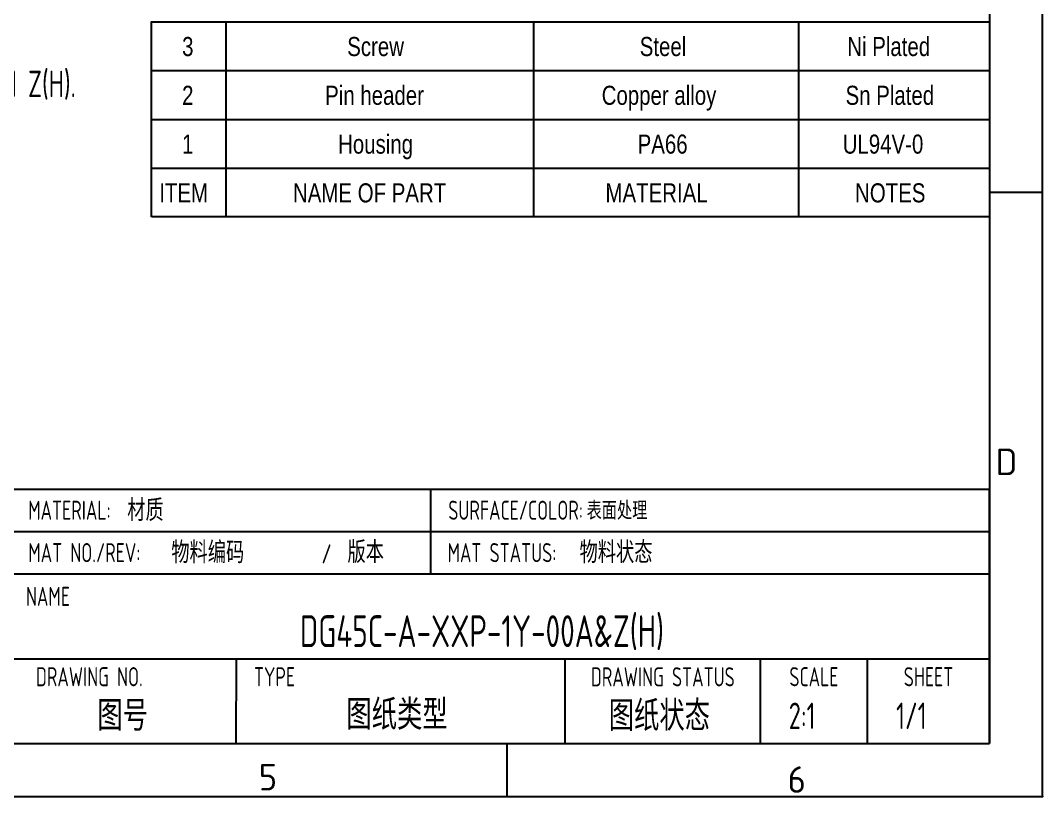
# Model space of a CAD drawing. Header units: millimetres. Extents: x 6 to 292, y 5 to 204.
# Drawn here: x 195.7 to 292, y 5 to 78.2 of the extents above; entities that cross this region are included whole.
import ezdxf
from ezdxf.entities.mleader import LeaderData, LeaderLine
from ezdxf.enums import TextEntityAlignment as Align
from ezdxf.math import Vec2, Vec3

# ---------------------------------------------------------------- set-up
doc = ezdxf.new("R2010")
doc.units = ezdxf.units.MM
for name, color, linetype in [('Default', 7, 'Continuous'), ('TEXT', 7, 'Continuous'), ('图框', 7, 'Continuous'), ('尺寸层', 7, 'Continuous'), ('细实线', 7, 'Continuous'), ('轮廓线', 7, 'Continuous')]:
    doc.layers.add(name, color=color, linetype=linetype)
doc.styles.add('SEACAD_Solid_Edge_ANSI', font='seans.ttf')

# ---------------------------------------------------------------- blocks, each defined once
blk = doc.blocks.new('SE')
at = {"layer": '尺寸层', "color": 7, "linetype": 'Continuous'}
for p, q in [((215.001, 78.062), (215.001, 73.462)), ((244.001, 78.062), (244.001, 73.462)), ((269.001, 78.062), (269.001, 73.462)), ((208.001, 73.462), (287.001, 73.462)), ((215.001, 73.462), (215.001, 68.862)), ((244.001, 73.462), (244.001, 68.862)), ((269.001, 73.462), (269.001, 68.862)), ((208.001, 68.862), (287.001, 68.862)), ((215.001, 68.862), (215.001, 64.262)), ((244.001, 68.862), (244.001, 64.262)), ((269.001, 68.862), (269.001, 64.262)), ((208.001, 64.262), (287.001, 64.262)), ((215.001, 64.262), (215.001, 59.662)), ((244.001, 64.262), (244.001, 59.662)), ((269.001, 64.262), (269.001, 59.662))]:
    blk.add_line(p, q, dxfattribs=at)
blk.add_lwpolyline([(208.001, 59.662), (208.001, 78.062), (287.001, 78.062), (287.001, 59.662), (208.001, 59.662)], dxfattribs=at)
at = {"layer": '尺寸层', "color": 7, "linetype": 'Continuous', "style": 'SEACAD_Solid_Edge_ANSI', "width": 0.8}
for s, p in [('3', (210.892, 76.63)), ('Screw', (226.454, 76.63)), ('Steel', (254.027, 76.63)), ('Ni Plated', (273.591, 76.63)), ('2', (210.892, 72.03)), ('Pin header', (224.374, 72.03)), ('Copper alloy', (250.442, 72.03)), ('Sn Plated', (273.43, 72.03)), ('Housing', (225.593, 67.43)), ('PA66', (253.83, 67.43)), ('UL94V-0', (273.161, 67.43)), ('1', (210.892, 67.43)), ('ITEM', (208.74, 62.83)), ('NAME OF PART', (221.344, 62.83)), ('MATERIAL', (250.8, 62.83)), ('NOTES', (274.326, 62.83))]:
    blk.add_text(s, height=1.8, dxfattribs=at).set_placement(p, align=Align.TOP_LEFT)
blk = doc.blocks.new('_DOT')
at = {"color": 0}
blk.add_line((0, 0), (-1, 0), dxfattribs=at)
at = {"color": 0, "const_width": 0.333}
blk.add_lwpolyline([(-0.1665, 0, 1), (0.1665, 0, 1)], format="xyb", close=True, dxfattribs=at)
blk = doc.blocks.new('A4-drawing_frame')
at = {"layer": '细实线', "color": 7, "linetype": 'Continuous'}
for p, q in [((0, 0), (0, 199)), ((-5, 57), (0, 57)), ((-50.5, 5), (-50.5, 0)), ((-286.5, 0), (0, 0))]:
    blk.add_line(p, q, dxfattribs=at)
blk.add_point((0, 0), dxfattribs=at)
at = {"layer": '轮廓线', "color": 7, "linetype": 'Continuous'}
for p in [(-5, 195), (-282, 5)]:
    blk.add_line(p, (-5, 5), dxfattribs=at)
at = {"layer": 'TEXT', "char_height": 2.5, "attachment_point": 7}
for s, insert, width in [('{\\fSolid Edge ANSI|b0||i0||c0|p34;\\C7;\\H2.5;\\W1.;D}', (-4.429, 30.313), 1.99773), ('{\\fSolid Edge ANSI|b0||i0||c0|p34;\\C7;\\H2.5;\\W1.;5}', (-73.881, 0.58), 1.88357), ('{\\fSolid Edge ANSI|b0||i0||c0|p34;\\C7;\\H2.5;\\W1.;6}', (-24.035, 0.352), 1.88357)]:
    blk.add_mtext(s, dxfattribs=dict(at, insert=insert, width=width))

msp = doc.modelspace()

# ---------------------------------------------------------------- linework, layer by layer
at = {"layer": '细实线', "color": 7, "linetype": 'Continuous'}
for p, q in [((234.3, 34), (234.3, 30)), ((195, 30), (287, 30)), ((234.3, 30), (234.3, 26)), ((216, 10), (216.003, 18)), ((247, 10), (247, 18)), ((265.4, 10), (265.4, 18)), ((275.5, 10), (275.5, 18))]:
    msp.add_line(p, q, dxfattribs=at)
at = {"layer": '轮廓线', "color": 7, "linetype": 'Continuous'}
for p, q in [((167, 34), (287, 34)), ((287, 10), (287, 34)), ((167, 26), (287, 26)), ((195, 18), (287, 18)), ((167, 10), (287, 10)), ((195, 10), (287, 10))]:
    msp.add_line(p, q, dxfattribs=at)

# ---------------------------------------------------------------- block references
at = {"layer": '图框', "color": 7}
msp.add_blockref('A4-drawing_frame', (292, 5), dxfattribs=at)
at = {"layer": '尺寸层'}
msp.add_blockref('SE', (0, 0), dxfattribs=at)

# ---------------------------------------------------------------- texts
at = {"layer": 'TEXT', "char_height": 1.8, "style": 'SEACAD_Solid_Edge_ANSI'}
for s, insert, width, attachment_point in [('{\\fSolid Edge ANSI|b0||i0||c0|p34;\\C7;\\H1.8;\\W0.7;MATERIAL:}', (200.267, 32), 10.53366, 5), ('{\\fSolid Edge ANSI|b0||i0||c0|p34;\\C7;\\H1.8;\\W0.7;SURFACE/COLOR:}', (242.329, 32), 16.05701, 5), ('{\\fSolid Edge ANSI|b0||i0||c0|p34;\\C7;\\H1.8;\\W0.7;MAT NO./REV:}', (201.676, 28), 13.35265, 5), ('{\\fSolid Edge ANSI|b0||i0||c0|p34;\\C7;\\H1.8;\\W0.7;MAT STATUS:}', (241.039, 28), 13.47834, 5), ('{\\fSolid Edge ANSI|b0||i0||c0|p34;\\C7;\\H1.8;\\W0.8;/}', (224.013, 27.886), 1.47946, 4), ('{\\fSolid Edge ANSI|b0||i0||c0|p34;\\C7;\\H1.8;\\W0.7;NAME}', (198.247, 22.973), 6.49396, 8), ('{\\fSolid Edge ANSI|b0||i0||c0|p34;\\C7;\\H1.8;\\W0.7;DRAWING NO.}', (202.143, 16.3), 14.28618, 5), ('{\\fSolid Edge ANSI|b0||i0||c0|p34;\\C7;\\H1.8;\\W0.7;TYPE}', (219.6, 16.3), 7.2, 5), ('{\\fSolid Edge ANSI|b0||i0||c0|p34;\\C7;\\H1.8;\\W0.7;DRAWING STATUS}', (256.2, 16.287), 18.4, 5), ('{\\fSolid Edge ANSI|b0||i0||c0|p34;\\C7;\\H1.8;\\W0.7;SCALE}', (270.45, 16.3), 10.1, 5), ('{\\fSolid Edge ANSI|b0||i0||c0|p34;\\C7;\\H1.8;\\W0.7;SHEET}', (281.25, 16.3), 11.5, 5)]:
    msp.add_mtext(s, dxfattribs=dict(at, insert=insert, width=width, attachment_point=attachment_point))
at = {"layer": '尺寸层', "insert": (174.61, 72.083), "char_height": 2.5, "width": 67.03839, "attachment_point": 5, "style": 'SEACAD_Solid_Edge_ANSI'}
msp.add_mtext('{\\fSolid Edge ANSI|b0||i0||c0|p34;\\C7;\\H2.5;\\W0.7;Note：The A&Z(H)in the name means:A(H)and Z(H).}', dxfattribs=at)

# ---------------------------------------------------------------- leaders
at = {"layer": 'Default', "color": 7, "linetype": 'Continuous'}
ml = msp.add_multileader_mtext('Standard', dxfattribs=at)
ml.set_content('{\\pxsm0.9;\\fSolid Edge ANSI|b0||i0||c0|p34;\\W0.7;材质\\P}', color=256)
ml.set_leader_properties()
ml.set_arrow_properties(name='DOT')
ml.build(insert=Vec2(0, 0))
ml.multileader.update_dxf_attribs({"leader_type": 0, "dogleg_length": 0, "arrow_head_size": 1.8})
ctx = ml.context
ctx.base_point, ctx.char_height, ctx.arrow_head_size, ctx.landing_gap_size = Vec3(203.718, 31.948), 1.8, 1.8, 0.63
ctx.mtext.insert = Vec3(205.718, 32.974)
ml = msp.add_multileader_mtext('Standard', dxfattribs=at)
ml.set_content('{\\pxsm0.9;\\fSolid Edge ANSI|b0||i0||c0|p34;\\W0.7;表面处理\\P}', color=256)
ml.set_leader_properties()
ml.set_arrow_properties(name='DOT')
ml.build(insert=Vec2(0, 0))
ml.multileader.update_dxf_attribs({"leader_type": 0, "dogleg_length": 0, "arrow_head_size": 1.5})
ctx = ml.context
ctx.base_point, ctx.char_height, ctx.arrow_head_size, ctx.landing_gap_size = Vec3(247.02, 31.897), 1.5, 1.5, 0.525
ctx.mtext.insert = Vec3(249.02, 32.775)
ml = msp.add_multileader_mtext('Standard', dxfattribs=at)
ml.set_content('{\\pxsm0.9;\\fSolid Edge ANSI|b0||i0||c0|p34;\\W0.7;物料编码\\P}', color=256)
ml.set_leader_properties()
ml.set_arrow_properties(name='DOT')
ml.build(insert=Vec2(0, 0))
ml.multileader.update_dxf_attribs({"leader_type": 0, "dogleg_length": 0, "arrow_head_size": 1.8})
ctx = ml.context
ctx.base_point, ctx.char_height, ctx.arrow_head_size, ctx.landing_gap_size = Vec3(207.874, 27.963), 1.8, 1.8, 0.63
ctx.mtext.insert = Vec3(209.874, 28.993)
ml = msp.add_multileader_mtext('Standard', dxfattribs=at)
ml.set_content('{\\pxsm0.9;\\fSolid Edge ANSI|b0||i0||c0|p34;\\W0.7;版本\\P}', color=256)
ml.set_leader_properties()
ml.set_arrow_properties(name='DOT')
ml.build(insert=Vec2(0, 0))
ml.multileader.update_dxf_attribs({"leader_type": 0, "dogleg_length": 0, "arrow_head_size": 1.8})
ctx = ml.context
ctx.base_point, ctx.char_height, ctx.arrow_head_size, ctx.landing_gap_size = Vec3(224.482, 28.014), 1.8, 1.8, 0.63
ctx.mtext.insert = Vec3(226.482, 29.026)
ml = msp.add_multileader_mtext('Standard', dxfattribs=at)
ml.set_content('{\\pxsm0.9;\\fSolid Edge ANSI|b0||i0||c0|p34;\\W0.7;物料状态\\P}', color=256)
ml.set_leader_properties()
ml.set_arrow_properties(name='DOT')
ml.build(insert=Vec2(0, 0))
ml.multileader.update_dxf_attribs({"leader_type": 0, "dogleg_length": 0, "arrow_head_size": 1.8})
ctx = ml.context
ctx.base_point, ctx.char_height, ctx.arrow_head_size, ctx.landing_gap_size = Vec3(246.356, 27.987), 1.8, 1.8, 0.63
ctx.mtext.insert = Vec3(248.356, 29.005)
ml = msp.add_multileader_mtext('Standard', dxfattribs=at)
ml.set_content('{\\pxsm0.9;\\fSolid Edge ANSI|b0||i0||c0|p34;\\W0.7;DG45C-A-XXP-1Y-00A&Z(H)\\P}', color=256)
ml.set_leader_properties()
ml.set_arrow_properties(name='DOT')
ml.build(insert=Vec2(0, 0))
ml.multileader.update_dxf_attribs({"leader_type": 0, "dogleg_length": 0, "arrow_head_size": 3})
ctx = ml.context
ctx.base_point, ctx.char_height, ctx.arrow_head_size, ctx.landing_gap_size = Vec3(221.108, 20.582), 3, 3, 1.05
ctx.text_align_type = 1
ctx.mtext.insert, ctx.mtext.alignment = Vec3(239.158, 22.097), 2
ml = msp.add_multileader_mtext('Standard', dxfattribs=at)
ml.set_content('{\\pxsm0.9;\\fSolid Edge ANSI|b0||i0||c0|p34;\\W0.7;图号\\P}', color=256)
ml.set_leader_properties()
ml.set_arrow_properties(name='DOT')
ml.build(insert=Vec2(0, 0))
ml.multileader.update_dxf_attribs({"leader_type": 0, "dogleg_length": 0, "arrow_head_size": 2.5})
ctx = ml.context
ctx.base_point, ctx.char_height, ctx.arrow_head_size, ctx.landing_gap_size = Vec3(201.002, 12.56), 2.5, 2.5, 0.875
ctx.text_align_type = 1
ctx.mtext.insert, ctx.mtext.alignment = Vec3(205.285, 13.978), 2
ml = msp.add_multileader_mtext('Standard', dxfattribs=at)
ml.set_content('{\\pxsm0.9;\\fSolid Edge ANSI|b0||i0||c0|p34;\\W0.7;图纸类型\\P}', color=256)
ml.set_leader_properties()
ml.set_arrow_properties(name='DOT')
ml.build(insert=Vec2(0, 0))
ml.multileader.update_dxf_attribs({"leader_type": 0, "dogleg_length": 0, "arrow_head_size": 2.5})
ctx = ml.context
ctx.base_point, ctx.char_height, ctx.arrow_head_size, ctx.landing_gap_size = Vec3(224.387, 12.645), 2.5, 2.5, 0.875
ctx.text_align_type = 1
ctx.mtext.insert, ctx.mtext.alignment = Vec3(231.148, 14.076), 2
ml = msp.add_multileader_mtext('Standard', dxfattribs=at)
ml.set_content('{\\pxsm0.9;\\fSolid Edge ANSI|b0||i0||c0|p34;\\W0.7;图纸状态\\P}', color=256)
ml.set_leader_properties()
ml.set_arrow_properties(name='DOT')
ml.build(insert=Vec2(0, 0))
ml.multileader.update_dxf_attribs({"leader_type": 0, "dogleg_length": 0, "arrow_head_size": 2.5})
ctx = ml.context
ctx.base_point, ctx.char_height, ctx.arrow_head_size, ctx.landing_gap_size = Vec3(249.087, 12.548), 2.5, 2.5, 0.875
ctx.text_align_type = 1
ctx.mtext.insert, ctx.mtext.alignment = Vec3(255.879, 13.966), 2
at = {"layer": 'TEXT', "color": 7, "linetype": 'Continuous'}
ml = msp.add_multileader_mtext('Standard', dxfattribs=at)
ml.set_content('{\\pxsm0.9;\\fSolid Edge ANSI|b0||i0||c0|p34;\\W0.7;2:1\\P}', color=256)
ml.set_leader_properties()
ml.set_arrow_properties(name='DOT')
ml.build(insert=Vec2(0, 0))
ml.multileader.update_dxf_attribs({"leader_type": 0, "dogleg_length": 0, "arrow_head_size": 2.5})
ctx = ml.context
ctx.base_point, ctx.char_height, ctx.arrow_head_size, ctx.landing_gap_size = Vec3(266.308, 12.611), 2.5, 2.5, 0.875
ctx.text_align_type = 1
ctx.mtext.insert, ctx.mtext.alignment = Vec3(269.335, 13.863), 2
ml = msp.add_multileader_mtext('Standard', dxfattribs=at)
ml.set_content('{\\pxsm0.9;\\fSolid Edge ANSI|b0||i0||c0|p34;\\W0.7;1/1\\P}', color=256)
ml.set_leader_properties()
ml.set_arrow_properties(name='DOT')
ml.build(insert=Vec2(0, 0))
ml.multileader.update_dxf_attribs({"leader_type": 0, "dogleg_length": 0, "arrow_head_size": 2.5})
ctx = ml.context
ctx.base_point, ctx.char_height, ctx.arrow_head_size, ctx.landing_gap_size = Vec3(276.809, 12.612), 2.5, 2.5, 0.875
ctx.text_align_type = 1
ctx.mtext.insert, ctx.mtext.alignment = Vec3(279.631, 13.866), 2

doc.saveas('drawing.dxf')
